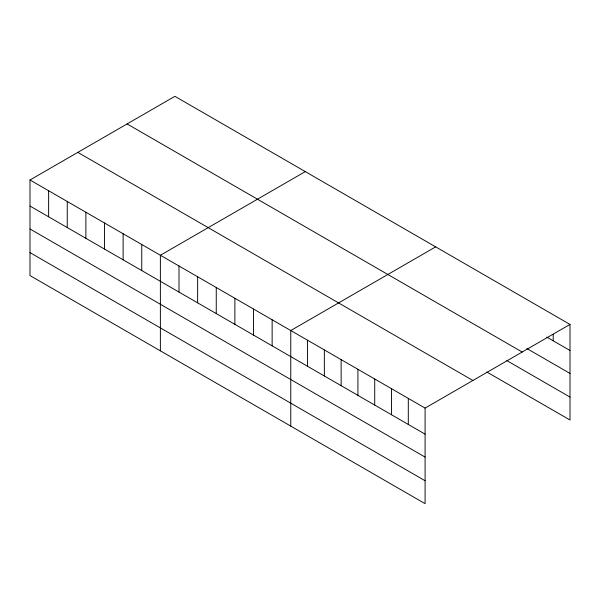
<?xml version="1.0" encoding="UTF-8"?>
<svg xmlns="http://www.w3.org/2000/svg" width="600" height="600" viewBox="0 0 600 600"><rect width="100%" height="100%" fill="white"/><g stroke="black" fill="none" stroke-linecap="round" stroke-linejoin="round"><path stroke-width="0.9" d="M30 179.985L425.092 408.09L425.092 503.678L30 275.572L30 179.985L174.907 96.323L570 324.428L570 420.015L486.84 372.007M305.288 171.6L160.38 255.263L160.38 350.85M435.668 246.87L290.76 330.532L290.76 426.12M425.092 408.09L570 324.428M546.81 337.103L570 350.49M526.822 348.502L570 373.433M127.087 123.93L522.18 352.035M506.835 360.6L570 397.072M77.82 152.377L472.912 380.483M30 206.048L425.092 434.153M30 228.99L425.092 457.095M30 252.63L425.092 480.735M553.207 334.275L553.207 340.793M408.3 398.393L408.3 424.455M391.507 388.702L391.507 414.757M374.715 379.005L374.715 405.067M357.93 369.315L357.93 395.37M341.138 359.618L341.138 385.68M324.345 349.92L324.345 375.983M307.553 340.23L307.553 366.285M272.138 319.778L272.138 345.84M253.507 309.03L253.507 335.085M234.885 298.275L234.885 324.33M216.255 287.52L216.255 313.582M197.632 276.765L197.632 302.827M179.002 266.01L179.002 292.072M141.757 244.507L141.757 270.562M123.127 233.752L123.127 259.815M104.505 222.998L104.505 249.06M85.875 212.243L85.875 238.305M67.252 201.495L67.252 227.55M48.623 190.74L48.623 216.803"/></g></svg>
